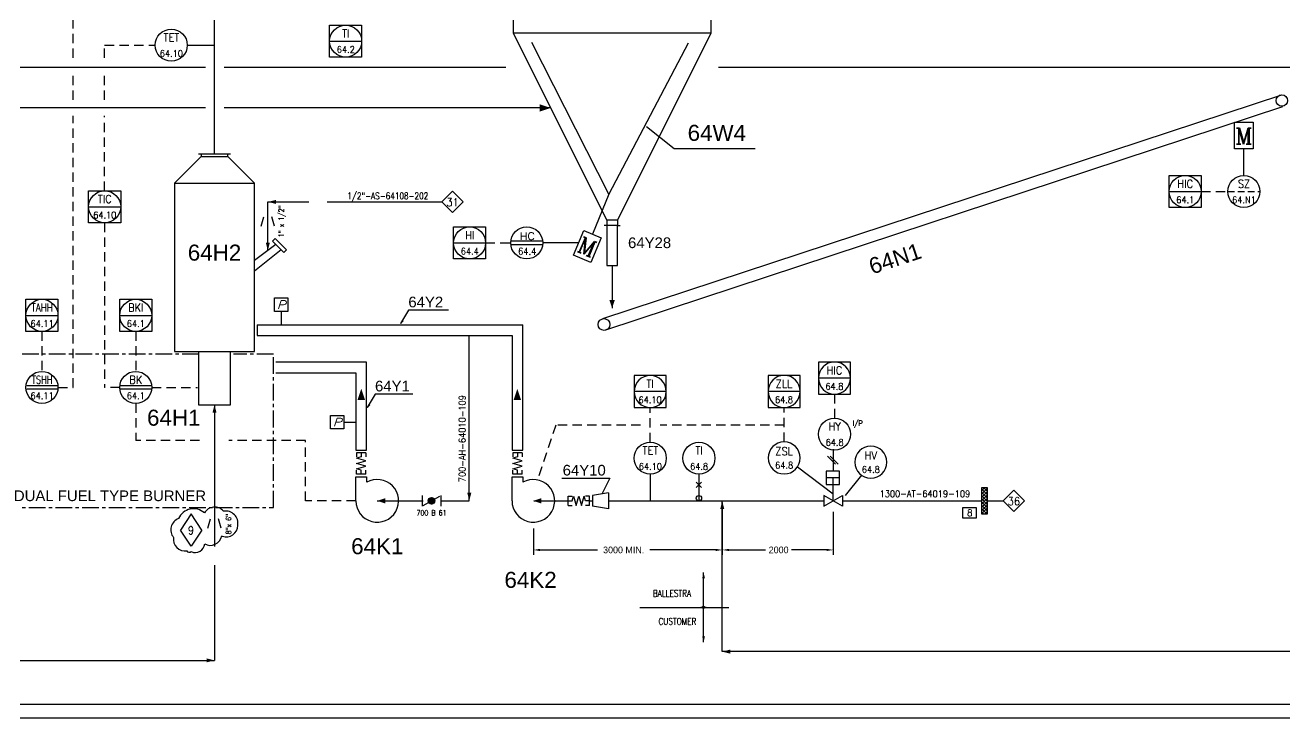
# Model space of a CAD drawing. Extents: x -3 to 112, y 0 to 62.
# Drawn here: x 22.17 to 69.38, y 0 to 25.95 of the extents above; entities that cross this region are included whole.
import ezdxf
from ezdxf.enums import TextEntityAlignment as Align

# ---------------------------------------------------------------- set-up
doc = ezdxf.new("R2010")
doc.units = 0
doc.header["$LTSCALE"] = 0.5
doc.header["$MEASUREMENT"] = 0
for name, pattern in [('CENTER', [2, 1.25, -0.25, 0.25, -0.25]), ('DASHED', [0.75, 0.5, -0.25]), ('TRATT2', [1.1, 0.7, -0.4])]:
    doc.linetypes.add(name, pattern=pattern)
doc.layers.get('0').update_dxf_attribs({"linetype": 'CONTINUOUS'})
for name, color, linetype in [('GREEN', 92, 'CONTINUOUS'), ('NUVOLA', 6, 'CONTINUOUS'), ('RED', 1, 'CONTINUOUS'), ('S', 7, 'CONTINUOUS'), ('TRATT2', 5, 'TRATT2'), ('Y', 92, 'CONTINUOUS')]:
    doc.layers.add(name, color=color, linetype=linetype)
doc.styles.add('A4', font='arial.ttf', dxfattribs={"height": 0.4})
doc.styles.add('A6', font='arial.ttf', dxfattribs={"height": 0.6})
doc.styles.add('C25', font='COMPLEX', dxfattribs={"width": 0.8, "height": 0.25})
doc.styles.add('C6', font='COMPLEX', dxfattribs={"height": 0.6})
doc.styles.add('S', font='ITALIC', dxfattribs={"height": 6})
doc.styles.add('S2', font='SIMPLEX', dxfattribs={"height": 0.2})
doc.styles.add('S25', font='SIMPLEX', dxfattribs={"width": 0.9, "height": 0.25})
doc.styles.add('S25S', font='SIMPLEX', dxfattribs={"width": 0.7, "height": 0.25})
doc.styles.add('S2S', font='SIMPLEX', dxfattribs={"width": 0.7, "height": 0.2})
doc.styles.add('S3', font='SIMPLEX', dxfattribs={"width": 0.9, "height": 0.3})

# ---------------------------------------------------------------- blocks, each defined once
blk = doc.blocks.new('FRECCIA', base_point=(57, 5))
blk.add_solid([(57, 5), (57.3, 5.1), (57.3, 4.9)])
blk = doc.blocks.new('FLESS', base_point=(69, 41))
at = {"layer": 'S'}
for p, q in [((69, 40.825), (69, 41.175)), ((69, 41.175), (69.15, 41.175)), ((69.15, 41), (69.2, 41.175)), ((69.2, 41.175), (69.3, 40.825)), ((69.3, 40.825), (69.4, 41.175)), ((69.4, 41.175), (69.5, 40.825)), ((69.5, 40.825), (69.6, 41.175)), ((69.65, 41), (69.6, 41.175)), ((69.8, 41.175), (69.65, 41.175)), ((69.8, 40.825), (69.8, 41.175)), ((69, 41), (69.15, 41)), ((69, 40.825), (69.15, 40.825)), ((69.8, 41), (69.65, 41)), ((69.8, 40.825), (69.65, 40.825))]:
    blk.add_line(p, q, dxfattribs=at)
blk = doc.blocks.new('PRESA', base_point=(1.75, 0.1))
for p, q in [((1.5, 0.1), (1.5, 0.6)), ((1.5, 0.6), (2, 0.6)), ((2, 0.6), (2, 0.1)), ((2, 0.1), (1.5, 0.1))]:
    blk.add_line(p, q)
at = {"style": 'S', "width": 1.2}
blk.add_attdef('1', text='', height=0.3, dxfattribs=at).set_placement((1.75, 0.2), align=Align.CENTER)
blk = doc.blocks.new('FRECC2', base_point=(12.8, 38.2))
at = {"layer": 'RED'}
blk.add_solid([(12.8, 38.2), (13.22, 38.34), (13.22, 38.06)], dxfattribs=at)
blk = doc.blocks.new('FRECC1', base_point=(9, 14.25))
blk.add_solid([(9, 14.25), (9.3, 14.325), (9.3, 14.175)])
blk = doc.blocks.new('NOMEN', base_point=(35, 22))
for p, q in [((35, 22.8), (34.6, 22.4)), ((35.4, 22.4), (35, 22.8)), ((34.6, 22.4), (35, 22)), ((35, 22), (35.4, 22.4))]:
    blk.add_line(p, q)
at = {"style": 'S3', "width": 0.9}
blk.add_attdef('1', text='', height=0.3, dxfattribs=at).set_placement((35, 22.236), align=Align.CENTER)
blk = doc.blocks.new('MOTOR', base_point=(11.35, 51))
for p, q in [((11, 52), (11.7, 52)), ((11, 51), (11, 52)), ((11.7, 52), (11.7, 51)), ((11.7, 51), (11, 51))]:
    blk.add_line(p, q)
at = {"style": 'C6'}
blk.add_text('M', height=0.6, dxfattribs=at).set_placement((11.351, 51.18), align=Align.CENTER)
blk = doc.blocks.new('*X19')
for p, q in [((34.5, 47.864), (34.636, 48)), ((34.5, 47.988), (34.512, 48)), ((34.613, 47.8), (34.5, 47.913)), ((34.737, 47.8), (34.537, 48)), ((34.559, 47.8), (34.759, 48)), ((34.861, 47.8), (34.661, 48)), ((34.683, 47.8), (34.883, 48)), ((34.985, 47.8), (34.785, 48)), ((34.807, 47.8), (35.007, 48)), ((35.108, 47.8), (34.908, 48)), ((34.931, 47.8), (35.131, 48)), ((35.232, 47.8), (35.032, 48)), ((35.054, 47.8), (35.254, 48)), ((35.356, 47.8), (35.156, 48)), ((35.178, 47.8), (35.378, 48)), ((35.48, 47.8), (35.28, 48)), ((35.302, 47.8), (35.5, 47.998)), ((35.5, 47.903), (35.403, 48)), ((35.426, 47.8), (35.5, 47.874))]:
    blk.add_line(p, q)
blk = doc.blocks.new('RETE', base_point=(70, 41))
at = {"layer": 'S'}
for p, q in [((69.5, 41), (69.5, 41.2)), ((69.5, 41.2), (70.5, 41.2)), ((70.5, 41.2), (70.5, 41)), ((70.5, 41), (69.5, 41))]:
    blk.add_line(p, q, dxfattribs=at)
blk.add_blockref('*X19', (35, -6.8), dxfattribs=at)
blk = doc.blocks.new('STRUM0', base_point=(31.9, 0.95))
blk.add_circle((31.9, 0.95), 0.6)
at = {"style": 'S3', "width": 0.9}
blk.add_attdef('2', text='', height=0.3, dxfattribs=at).set_placement((31.905, 1.089), align=Align.CENTER)
at = {"layer": 'S', "style": 'S25', "width": 0.9}
blk.add_attdef('1', text='', height=0.25, dxfattribs=at).set_placement((31.905, 0.514), align=Align.CENTER)
blk = doc.blocks.new('X', base_point=(14, 48))
for p, q in [((14.1, 47.9), (13.9, 48.1)), ((14.1, 48.1), (13.9, 47.9))]:
    blk.add_line(p, q)
blk = doc.blocks.new('STRUMC')
blk.add_line((-0.6, 0), (0.6, 0))
blk.add_lwpolyline([(-0.6, 0.6), (0.6, 0.6), (0.6, -0.6), (-0.6, -0.6), (-0.6, 0.6)])
blk.add_circle((0, 0), 0.6)
at = {"style": 'S2'}
for tag, p in [('3', (0.8, 0.4)), ('4', (0.8, 0.1))]:
    blk.add_attdef(tag, p, '', height=0.2, dxfattribs=at)
at = {"style": 'S3', "width": 0.9}
blk.add_attdef('2', text='', height=0.3, dxfattribs=at).set_placement((0.005, 0.139), align=Align.CENTER)
at = {"layer": 'S', "style": 'S25', "width": 0.9}
blk.add_attdef('1', text='', height=0.25, dxfattribs=at).set_placement((0.005, -0.436), align=Align.CENTER)
blk = doc.blocks.new('LINEA', base_point=(21, 32))
at = {"layer": 'S', "style": 'S25', "width": 0.9}
blk.add_attdef('LINE', (21, 32.14), '', height=0.25, dxfattribs=at)
blk = doc.blocks.new('QUA-LOC')
for p, q in [((-0.566, 0.076), (0.578, 0.076)), ((-0.566, -0.056), (0.578, -0.056))]:
    blk.add_line(p, q)
blk.add_circle((0, 0), 0.6)
at = {"width": 0.9}
for tag, height, style, p in [('SIGLA', 0.3, 'S3', (0.005, 0.139)), ('NUMERO', 0.25, 'S25', (0.005, -0.436))]:
    blk.add_attdef(tag, text='', height=height, dxfattribs=dict(at, style=style)).set_placement(p, align=Align.CENTER)
blk = doc.blocks.new('COMPUTER')
blk.add_line((-0.6, 0), (0.6, 0))
blk.add_lwpolyline([(-0.6, 0.6), (0.6, 0.6), (0.6, -0.6), (-0.6, -0.6), (-0.6, 0.6)])
blk.add_circle((0, 0), 0.6)
at = {"style": 'S2'}
for tag, p in [('3', (0.8, 0.4)), ('4', (0.8, 0.1))]:
    blk.add_attdef(tag, p, '', height=0.2, dxfattribs=at)
at = {"width": 0.9}
for tag, height, style, p in [('SIGLA', 0.3, 'S3', (0.005, 0.139)), ('NUMERO', 0.25, 'S25', (0.005, -0.436))]:
    blk.add_attdef(tag, text='', height=height, dxfattribs=dict(at, style=style)).set_placement(p, align=Align.CENTER)
blk = doc.blocks.new('STRUM', base_point=(33, 38))
blk.add_circle((33, 38), 0.6)
at = {"width": 0.9}
for tag, height, style, p in [('2', 0.3, 'S3', (33, 38.1)), ('1', 0.25, 'S25', (33, 37.6))]:
    blk.add_attdef(tag, text='', height=height, dxfattribs=dict(at, style=style)).set_placement(p, align=Align.CENTER)
blk = doc.blocks.new('PY')
blk.add_circle((0, 0), 0.6)
at = {"style": 'S2S', "width": 0.7}
blk.add_text('I/P', height=0.2, dxfattribs=at).set_placement((0.68, 0.308))
at = {"width": 0.9}
for tag, height, style, p in [('SIGLA', 0.3, 'S3', (0.005, 0.139)), ('NUMERO', 0.25, 'S25', (0.005, -0.436))]:
    blk.add_attdef(tag, text='', height=height, dxfattribs=dict(at, style=style)).set_placement(p, align=Align.CENTER)
blk = doc.blocks.new('K', base_point=(1.6, 2.4))
for p, q in [((1.6, 2.6), (1.6, 2.2)), ((1.6, 2.2), (2.3, 2.6)), ((2.3, 2.2), (1.6, 2.6)), ((2.3, 2.6), (2.3, 2.2))]:
    blk.add_line(p, q)
blk = doc.blocks.new('COMPNEU', base_point=(32.45, 18.2))
for p, q in [((32.6, 18.35), (32.3, 18.05)), ((32.7, 18.35), (32.4, 18.05))]:
    blk.add_line(p, q)
blk = doc.blocks.new('RIDSP', base_point=(70, 41))
at = {"layer": 'S'}
for p, q in [((70.6, 41.3), (70, 41.2)), ((70, 41.2), (70, 40.8)), ((70.6, 41.3), (70.6, 40.7)), ((70.6, 40.7), (70, 40.8))]:
    blk.add_line(p, q, dxfattribs=at)
blk = doc.blocks.new('RID')
for p, q in [((-0.364, 0.248), (-0.014, 0.148)), ((-0.364, -0.252), (-0.014, -0.152))]:
    blk.add_line(p, q)
at = {"style": 'S2', "width": 0.7}
for p in [(-0.178, 0.398), (-0.178, -0.602)]:
    blk.add_attdef('RID', text='', height=0.2, dxfattribs=at).set_placement(p, align=Align.CENTER)
blk = doc.blocks.new('QUA-LOC-FIT')
for p, q in [((-0.595, 0.076), (0.595, 0.076)), ((-0.597, -0.056), (0.597, -0.056))]:
    blk.add_line(p, q)
blk.add_circle((0, 0), 0.6)
for tag, height, style, width, p, p2 in [('SIGLA', 0.28, 'S3', 0.9, (-0.472, 0.111), (0.512, 0.111)), ('NUMERO', 0.26, 'S25', 0.642009, (-0.477, -0.366), (0.509, -0.366))]:
    blk.add_attdef(tag, text='', height=height, dxfattribs=dict(style=style, width=width)).set_placement(p, p2, align=Align.FIT)
blk = doc.blocks.new('*X15')
for p, q in [((12.778, 29.501), (12.903, 29.626)), ((12.782, 29.47), (12.934, 29.622)), ((12.786, 29.544), (12.86, 29.618)), ((12.792, 29.444), (12.96, 29.612)), ((12.806, 29.423), (12.981, 29.598)), ((12.823, 29.405), (12.999, 29.581)), ((12.844, 29.391), (13.013, 29.56)), ((12.87, 29.38), (13.023, 29.534)), ((12.9, 29.376), (13.028, 29.504)), ((12.942, 29.382), (13.022, 29.462))]:
    blk.add_line(p, q)
blk = doc.blocks.new('B', base_point=(12.55, 29.5))
for p, q in [((12.55, 29.7), (12.55, 29.3)), ((12.591, 29.322), (13.215, 29.68)), ((13.25, 29.7), (13.25, 29.3))]:
    blk.add_line(p, q)
blk.add_circle((12.903, 29.501), 0.125)
blk.add_blockref('*X15', (0, 0))
at = {"layer": 'S', "style": 'S2', "width": 0.7}
blk.add_attdef('B', text='', height=0.2, dxfattribs=at).set_placement((12.9, 29.807), align=Align.CENTER)
blk = doc.blocks.new('FRECC4')
blk.add_solid([(0, 0), (0.21, 0.0525), (0.21, -0.0525)])
blk = doc.blocks.new('camblinea')
for p, q in [((-1.3, 0), (1.3, 0)), ((0, -0.1), (0, 0.1))]:
    blk.add_line(p, q)
at = {"layer": 'S'}
blk.add_line((0, 0), (0, -0.1), dxfattribs=at)
blk.add_circle((0, 0), 0.0397, dxfattribs=at)
blk.add_blockref('FRECC4', (-1.3, 0))
at = {"rotation": 180}
blk.add_blockref('FRECC4', (1.3, 0), dxfattribs=at)
at = {"layer": 'S', "style": 'S25S', "width": 0.7}
blk.add_attdef('1', text='', height=0.25, dxfattribs=at).set_placement((-0.2, 0.1), align=Align.RIGHT)
blk.add_attdef('2', (0.2, 0.1), '', height=0.25, dxfattribs=at)
blk = doc.blocks.new('RETRO-Q')
at = {"linetype": 'DASHED'}
blk.add_line((-0.6, 0), (0.6, 0), dxfattribs=at)
blk.add_circle((0, 0), 0.6)
at = {"width": 0.9}
for tag, height, style, p in [('SIGLA', 0.3, 'S3', (0.005, 0.139)), ('NUMERO', 0.25, 'S25', (0.005, -0.436))]:
    blk.add_attdef(tag, text='', height=height, dxfattribs=dict(at, style=style)).set_placement(p, align=Align.CENTER)
blk = doc.blocks.new('LOCALE')
blk.add_circle((0, 0), 0.6)
at = {"width": 0.9}
for tag, height, style, p in [('SIGLA', 0.3, 'S3', (0.005, 0.139)), ('NUMERO', 0.25, 'S25', (0.005, -0.436))]:
    blk.add_attdef(tag, text='', height=height, dxfattribs=dict(at, style=style)).set_placement(p, align=Align.CENTER)
blk = doc.blocks.new('RID1')
for p, q in [((0.35, 0.25), (0, 0.15)), ((0.35, -0.25), (0, -0.15))]:
    blk.add_line(p, q)
at = {"style": 'S2', "width": 0.7}
for p in [(0.2, 0.4), (0.2, -0.6)]:
    blk.add_attdef('RID', text='', height=0.2, dxfattribs=at).set_placement(p, align=Align.CENTER)
blk = doc.blocks.new('REV')
at = {"layer": 'GREEN'}
for p, q in [((0, 0.6), (-0.4, 0)), ((0.4, 0), (0, 0.6)), ((0, -0.6), (-0.4, 0)), ((0.4, 0), (0, -0.6))]:
    blk.add_line(p, q, dxfattribs=at)
at = {"layer": 'Y', "color": 7, "style": 'S3', "width": 0.9}
blk.add_attdef('REV', text='', height=0.3, dxfattribs=at).set_placement((0, -0.162), align=Align.CENTER)

msp = doc.modelspace()

# ---------------------------------------------------------------- linework, layer by layer
for p, q in [((28.247, 25.204), (29.268, 25.204)), ((44.049, 19.617), (41.162, 25.305)), ((47.017, 25.275), (44.049, 19.617)), ((45.457, 22.15), (46.491, 21.328)), ((46.491, 21.328), (49.534, 21.328)), ((67.845, 20.317), (67.845, 21.317)), ((44.049, 19.617), (43.433, 18.117)), ((31.268, 17.502), (31.268, 19.329)), ((31.268, 19.329), (32.798, 19.329)), ((33.494, 19.329), (37.79, 19.329)), ((42.916, 17.792), (41.569, 17.792)), ((31.768, 15.229), (31.768, 14.729)), ((38.818, 8.129), (38.818, 14.329)), ((29.268, 11.729), (29.268, 6.415)), ((34.118, 11.079), (34.568, 11.079)), ((52.459, 10.061), (52.459, 9.229)), ((45.599, 9.13), (45.599, 8.129)), ((47.424, 9.13), (47.424, 8.129)), ((51.115, 9.403), (52.455, 8.388)), ((52.69, 8.996), (52.193, 8.996)), ((52.455, 8.129), (52.455, 8.996)), ((53.522, 9.087), (52.905, 8.329)), ((35.368, 8.129), (37.091, 8.129)), ((37.75, 8.129), (38.818, 8.129)), ((41.233, 8.129), (42.533, 8.129)), ((43.333, 8.129), (43.433, 8.129)), ((44.033, 8.129), (52.105, 8.129)), ((48.297, 2.479), (48.297, 8.129)), ((48.297, 8.067), (48.297, 6.109)), ((52.805, 8.129), (58.026, 8.129)), ((58.226, 8.129), (58.826, 8.129)), ((52.455, 7.719), (52.455, 6.109)), ((41.218, 7.088), (41.218, 6.109)), ((41.468, 6.289), (43.617, 6.289)), ((48.047, 6.289), (45.589, 6.289)), ((48.297, 6.352), (48.297, 6.469)), ((48.547, 6.289), (49.924, 6.289)), ((52.205, 6.289), (50.895, 6.289)), ((29.268, 5.715), (29.268, 2.152)), ((45.209, 4.138), (48.547, 4.138)), ((83.377, 2.479), (48.297, 2.479)), ((1.7, 2.152), (29.268, 2.152)), ((-3.4, 0), (111.777, 0))]:
    msp.add_line(p, q)
msp.add_lwpolyline([(42.283, 8.979), (44.083, 8.979), (43.783, 8.379)])
msp.add_circle((47.424, 8.229), 0.1)
for points in [[(41.468, 6.331), (41.468, 6.248), (41.218, 6.289)], [(48.047, 6.331), (48.047, 6.248), (48.297, 6.289)], [(48.547, 6.331), (48.547, 6.248), (48.297, 6.289)], [(52.205, 6.331), (52.205, 6.248), (52.455, 6.289)]]:
    msp.add_solid(points)
at = {"layer": 'GREEN'}
for p, q in [((40.468, 25.65), (40.468, 26.65)), ((47.868, 26.65), (47.868, 25.65)), ((47.868, 25.65), (40.468, 25.65)), ((43.968, 18.65), (40.468, 25.65)), ((47.868, 25.65), (44.368, 18.65)), ((43.817, 14.959), (69.27, 23.339)), ((43.934, 14.53), (69.302, 22.91)), ((28.768, 21.029), (27.768, 20.029)), ((28.668, 21.129), (29.868, 21.129)), ((28.768, 21.129), (28.768, 21.029)), ((28.768, 21.029), (29.768, 21.029)), ((29.768, 21.029), (29.768, 21.129)), ((30.768, 20.029), (29.768, 21.029)), ((27.768, 20.029), (30.768, 20.029)), ((27.768, 20.029), (27.768, 13.729)), ((30.768, 13.729), (30.768, 20.029)), ((43.968, 18.45), (43.868, 18.45)), ((44.368, 18.65), (43.968, 18.65)), ((43.968, 18.65), (43.968, 18.45)), ((44.368, 18.45), (43.968, 18.45)), ((43.968, 18.45), (43.968, 16.95)), ((44.368, 18.65), (44.368, 18.45)), ((44.368, 18.45), (44.468, 18.45)), ((44.368, 16.95), (44.368, 18.45)), ((31.444, 17.853), (31.544, 17.953)), ((31.544, 17.953), (31.968, 17.529)), ((31.568, 17.729), (30.768, 17.129)), ((31.768, 17.529), (30.768, 16.729)), ((31.868, 17.429), (31.444, 17.853)), ((31.868, 17.429), (31.968, 17.529)), ((43.968, 16.95), (44.368, 16.95)), ((30.868, 14.729), (30.868, 14.329)), ((30.868, 14.729), (40.818, 14.729)), ((40.818, 10.029), (40.818, 14.729)), ((30.868, 14.329), (40.418, 14.329)), ((40.418, 14.329), (40.418, 10.029)), ((27.768, 13.729), (30.768, 13.729)), ((28.668, 13.729), (28.668, 11.729)), ((29.868, 11.729), (29.868, 13.729)), ((34.968, 13.329), (31.568, 13.329)), ((34.968, 10.029), (34.968, 13.329)), ((31.568, 12.929), (34.568, 12.929)), ((34.568, 12.929), (34.568, 10.029)), ((28.668, 11.729), (29.868, 11.729)), ((34.568, 10.029), (34.968, 10.029)), ((40.418, 10.029), (40.818, 10.029)), ((34.568, 9.029), (34.968, 9.029)), ((34.568, 8.129), (34.568, 9.029)), ((34.968, 9.029), (34.968, 8.829)), ((40.418, 8.129), (40.418, 9.029)), ((40.418, 9.029), (40.818, 9.029)), ((40.818, 9.029), (40.818, 8.829))]:
    msp.add_line(p, q, dxfattribs=at)
for points in [[(38.033, 15.279), (36.533, 15.279), (36.233, 14.779), (36.333, 14.879)], [(36.7, 12.129), (35.283, 12.129), (34.983, 11.629), (35.083, 11.729)]]:
    msp.add_lwpolyline(points, dxfattribs=at)
for centre, radius in [((69.269, 23.126), 0.214), ((43.866, 14.736), 0.222)]:
    msp.add_circle(centre, radius, dxfattribs=at)
for centre in [(35.368, 8.129), (41.218, 8.129)]:
    msp.add_arc(centre, 0.8, 180, 119.7449, dxfattribs=at)
at = {"layer": 'NUVOLA'}
msp.add_lwpolyline([(27.922, 7.463, 0.520567), (27.733, 6.757, 0.520567), (28.229, 6.261, 0.520567), (28.394, 6.225, 0.520567), (28.902, 6.518, 0.520567), (29.537, 6.814, 0.520567), (29.563, 6.803, 0.520567), (30.14, 7.207, 0.520567), (29.609, 7.738, 0.520567), (28.891, 7.675, 0.520567)], format="xyb", close=True, dxfattribs=at)
at = {"layer": 'RED'}
for p, q in [((29.268, 21.129), (29.268, 34.85)), ((28.933, 24.36), (1.7, 24.36)), ((40.187, 24.36), (29.633, 24.36)), ((70.421, 24.36), (48.157, 24.36)), ((28.933, 22.851), (1.7, 22.851)), ((41.868, 22.851), (29.633, 22.851)), ((44.168, 16.95), (44.168, 15.35)), ((111.277, 0.5), (-2.9, 0.5))]:
    msp.add_line(p, q, dxfattribs=at)
at = {"layer": 'RED', "linetype": 'CENTER'}
msp.add_lwpolyline([(28.683, 13.629), (21.313, 13.629), (21.313, 7.883), (31.483, 7.883), (31.483, 13.629), (29.983, 13.629)], dxfattribs=at)
at = {"layer": 'S'}
for p, q in [((57.314, 7.883), (57.814, 7.883)), ((57.314, 7.483), (57.314, 7.883)), ((57.814, 7.883), (57.814, 7.483)), ((57.814, 7.483), (57.314, 7.483))]:
    msp.add_line(p, q, dxfattribs=at)
at = {"layer": 'TRATT2'}
for p, q in [((23.965, 24.724), (23.965, 28.117)), ((25.151, 25.204), (27.047, 25.204)), ((25.151, 24.724), (25.151, 25.204)), ((23.965, 23.156), (23.965, 24.065)), ((25.151, 23.156), (25.151, 24.065)), ((23.965, 12.379), (23.965, 22.557)), ((25.151, 19.748), (25.151, 22.557)), ((66.245, 19.717), (67.245, 19.717)), ((25.151, 18.548), (25.151, 12.379)), ((39.43, 17.792), (40.369, 17.792)), ((22.802, 14.479), (22.802, 12.979)), ((26.314, 14.479), (26.314, 12.979)), ((23.402, 12.379), (23.965, 12.379)), ((25.714, 12.379), (25.151, 12.379)), ((26.914, 12.379), (28.633, 12.379)), ((52.505, 12.129), (52.505, 11.229)), ((26.314, 11.779), (26.314, 10.388)), ((45.599, 10.33), (45.599, 11.623)), ((50.616, 10.336), (50.616, 11.629)), ((42.058, 10.968), (41.371, 8.914)), ((45.236, 10.968), (42.058, 10.968)), ((50.616, 10.968), (45.973, 10.968)), ((28.709, 10.388), (26.314, 10.388)), ((32.683, 10.388), (29.806, 10.388)), ((32.683, 8.129), (32.683, 10.388)), ((34.568, 8.129), (32.683, 8.129))]:
    msp.add_line(p, q, dxfattribs=at)

# ---------------------------------------------------------------- block references
for name, p, values in [('LOCALE', (27.647, 25.204), {'SIGLA': 'TET', 'NUMERO': '64.10'}), ('STRUMC', (34.183, 25.35), {'2': 'TI', '1': '64.2'}), ('STRUMC', (65.645, 19.717), {'2': 'HIC', '1': '64.1'}), ('RETRO-Q', (67.845, 19.717), {'SIGLA': 'SZ', 'NUMERO': '64.N1'}), ('STRUMC', (25.151, 19.148), {'2': 'TIC', '1': '64.10'}), ('NOMEN', (38.19, 18.929), {'1': '31'}), ('COMPUTER', (38.83, 17.792), {'SIGLA': 'HI', 'NUMERO': '64.4'}), ('COMPUTER', (26.314, 15.079), {'SIGLA': 'BKI', 'NUMERO': '64.1'}), ('PRESA', (31.768, 15.229), {'1': 'P'}), ('QUA-LOC', (26.314, 12.379), {'SIGLA': 'BK', 'NUMERO': '64.1'}), ('PRESA', (33.868, 10.829), {'1': 'P'}), ('PY', (52.505, 10.629), {'SIGLA': 'HY', 'NUMERO': '64.8'}), ('STRUM0', (45.599, 9.73), {'2': 'TET', '1': '64.10'}), ('STRUM0', (47.424, 9.73), {'2': 'TI', '1': '64.8'}), ('NOMEN', (59.226, 7.729), {'1': '36'}), ('REV', (28.388, 7.036), {'REV': '9'})]:
    msp.add_blockref(name, p).add_auto_attribs(values)
for name, p, rotation in [('FRECC2', (41.868, 22.851), 180), ('MOTOR', (43.045, 17.196), 337.1252294704277), ('FRECC1', (31.267, 17.502), 90), ('FRECC2', (34.768, 12.329), 270), ('FRECC2', (40.618, 12.329), 270), ('FRECC1', (29.268, 11.729), 270), ('RETE', (58.026, 8.129), 270), ('FRECC1', (38.818, 8.129), 90), ('FRECC1', (48.297, 8.129), 270), ('FRECC1', (29.268, 2.152), 179.9999999999999)]:
    msp.add_blockref(name, p, dxfattribs=dict(rotation=rotation))
for name, p in [('FRECC1', (31.268, 19.329)), ('X', (47.424, 8.73)), ('RIDSP', (43.433, 8.129)), ('K', (52.105, 8.129)), ('FRECC1', (48.297, 2.479))]:
    msp.add_blockref(name, p)
ref = msp.add_blockref('RID', (31.268, 18.779), dxfattribs=dict(rotation=90))
ref.add_attrib('RID', '1" x 1/2"', dxfattribs={"height": 0.2, "rotation": 90, "style": 'S2', "width": 0.7}).set_placement((31.871, 18.601), align=Align.CENTER)
ref = msp.add_blockref('QUA-LOC-FIT', (40.969, 17.792))
ref.add_attrib('SIGLA', ' HC ', dxfattribs={"height": 0.28, "style": 'S3', "width": 0.911111}).set_placement((40.497, 17.904), (41.481, 17.904), align=Align.FIT)
ref.add_attrib('NUMERO', ' 64.4 ', dxfattribs={"height": 0.26, "style": 'S25', "width": 0.737121}).set_placement((40.493, 17.352), (41.479, 17.352), align=Align.FIT)
ref = msp.add_blockref('COMPUTER', (22.802, 15.079))
ref.add_attrib('SIGLA', 'TAHH', dxfattribs={"height": 0.3, "style": 'S3', "width": 0.8}).set_placement((22.807, 15.218), align=Align.CENTER)
ref.add_attrib('NUMERO', '64.11', dxfattribs={"height": 0.25, "style": 'S25', "width": 0.9}).set_placement((22.807, 14.643), align=Align.CENTER)
ref = msp.add_blockref('COMPUTER', (52.505, 12.729), dxfattribs=dict(xscale=-1))
ref.add_attrib('SIGLA', 'HIC', dxfattribs={"height": 0.3, "style": 'S3', "width": 0.9}).set_placement((52.5, 12.868), align=Align.CENTER)
ref.add_attrib('NUMERO', '64.8', dxfattribs={"height": 0.25, "style": 'S25', "width": 0.9}).set_placement((52.5, 12.293), align=Align.CENTER)
ref = msp.add_blockref('QUA-LOC', (22.802, 12.379))
ref.add_attrib('SIGLA', 'TSHH', dxfattribs={"height": 0.3, "style": 'S3', "width": 0.75}).set_placement((22.807, 12.518), align=Align.CENTER)
ref.add_attrib('NUMERO', '64.11', dxfattribs={"height": 0.25, "style": 'S25', "width": 0.9}).set_placement((22.807, 11.943), align=Align.CENTER)
ref = msp.add_blockref('STRUMC', (45.599, 12.223), dxfattribs=dict(xscale=-1))
ref.add_attrib('2', 'TI', dxfattribs={"height": 0.3, "style": 'S3', "width": 0.9}).set_placement((45.594, 12.362), align=Align.CENTER)
ref.add_attrib('1', '64.10', dxfattribs={"layer": 'S', "height": 0.25, "style": 'S25', "width": 0.9}).set_placement((45.594, 11.787), align=Align.CENTER)
ref = msp.add_blockref('STRUMC', (50.616, 12.229), dxfattribs=dict(xscale=-1))
ref.add_attrib('2', 'ZLL', dxfattribs={"height": 0.3, "style": 'S3', "width": 0.9}).set_placement((50.611, 12.368), align=Align.CENTER)
ref.add_attrib('1', '64.8', dxfattribs={"layer": 'S', "height": 0.25, "style": 'S25', "width": 0.9}).set_placement((50.611, 11.793), align=Align.CENTER)
at = {"rotation": 90}
msp.add_blockref('LINEA', (38.818, 8.829), dxfattribs=at).add_auto_attribs({'LINE': '700-AH-64010-109 '})
ref = msp.add_blockref('STRUM', (50.616, 9.736), dxfattribs=dict(xscale=-1))
ref.add_attrib('2', 'ZSL', dxfattribs={"height": 0.3, "style": 'S3', "width": 0.9}).set_placement((50.616, 9.836), align=Align.CENTER)
ref.add_attrib('1', '64.8', dxfattribs={"layer": 'S', "height": 0.25, "style": 'S25', "width": 0.9}).set_placement((50.616, 9.336), align=Align.CENTER)
ref = msp.add_blockref('STRUM', (53.866, 9.579), dxfattribs=dict(xscale=-1))
ref.add_attrib('2', 'HV', dxfattribs={"height": 0.3, "style": 'S3', "width": 0.9}).set_placement((53.866, 9.679), align=Align.CENTER)
ref.add_attrib('1', '64.8', dxfattribs={"layer": 'S', "height": 0.25, "style": 'S25', "width": 0.9}).set_placement((53.866, 9.179), align=Align.CENTER)
at = {"xscale": -1}
for name, p in [('COMPNEU', (52.495, 9.649)), ('PRESA', (52.441, 8.745))]:
    msp.add_blockref(name, p, dxfattribs=at)
ref = msp.add_blockref('B', (37.05, 8.129))
ref.add_attrib('B', '700 B 61', dxfattribs={"layer": 'S', "height": 0.2, "style": 'S2', "width": 0.7}).set_placement((37.4, 7.579), align=Align.CENTER)
ref = msp.add_blockref('RID1', (29.268, 7.457), dxfattribs=dict(rotation=269.9999999999998))
ref.add_attrib('RID', '8"x 6"', dxfattribs={"height": 0.2, "rotation": 90, "style": 'S2', "width": 0.7}).set_placement((29.895, 7.257), align=Align.CENTER)
ref = msp.add_blockref('camblinea', (47.597, 4.138), dxfattribs=dict(rotation=90))
ref.add_attrib('2', 'BALLESTRA', (45.697, 4.538), dxfattribs={"layer": 'S', "height": 0.25, "style": 'C25', "width": 0.8})
ref.add_attrib('1', 'CUSTOMER', dxfattribs={"layer": 'S', "height": 0.25, "style": 'C25', "width": 0.8}).set_placement((47.326, 3.488), align=Align.RIGHT)
at = {"layer": 'GREEN'}
for name, p in [('MOTOR', (67.845, 21.317)), ('FRECCIA', (35.368, 8.129)), ('FRECCIA', (41.218, 8.129))]:
    msp.add_blockref(name, p, dxfattribs=at)
msp.add_blockref('LINEA', (54.195, 8.129), dxfattribs=at).add_auto_attribs({'LINE': '1300-AT-64019-109'})
at = {"layer": 'RED', "rotation": 90}
msp.add_blockref('FRECCIA', (44.168, 15.35), dxfattribs=at)
at = {"layer": 'S', "rotation": 90}
for p in [(34.768, 9.129), (40.618, 9.129)]:
    msp.add_blockref('FLESS', p, dxfattribs=at)
at = {"layer": 'S'}
msp.add_blockref('FLESS', (42.518, 8.129), dxfattribs=at)

# ---------------------------------------------------------------- texts
at = {"char_height": 0.25, "attachment_point": 5}
for s, insert in [('\\A1;3000 MIN.', (44.603, 6.289)), ('\\A1;2000', (50.41, 6.289))]:
    msp.add_mtext(s, dxfattribs=dict(at, insert=insert))
at = {"layer": 'GREEN', "style": 'A4'}
for s, p in [('64Y2', (36.533, 15.379)), ('64Y1', (35.283, 12.229))]:
    msp.add_text(s, height=0.4, dxfattribs=at).set_placement(p)
at = {"layer": 'S'}
for s, style, width, p in [('1/2"-AS-64108-202', 'S25S', 0.8, (34.244, 19.429)), ('8', 'S25', 0.9, (57.478, 7.556))]:
    msp.add_text(s, height=0.25, dxfattribs=dict(at, style=style, width=width)).set_placement(p)
at = {"layer": 'Y'}
for s, height, style, p in [('64W4', 0.6, 'A6', (48.094, 21.616)), ('64H2', 0.6, 'A6', (29.268, 17.129)), ('64H1', 0.6, 'A6', (27.742, 10.944)), ('DUAL FUEL TYPE BURNER', 0.4, 'A4', (25.35, 8.119)), ('64K1', 0.6, 'A6', (35.368, 6.129)), ('64K2', 0.6, 'A6', (41.112, 4.869))]:
    msp.add_text(s, height=height, dxfattribs=dict(at, style=style)).set_placement(p, align=Align.CENTER)
at = {"layer": 'Y', "style": 'A4'}
for s, p in [('64Y28', (44.766, 17.598)), ('64Y10', (42.316, 9.077))]:
    msp.add_text(s, height=0.4, dxfattribs=at).set_placement(p)
at = {"layer": 'Y', "style": 'A6'}
msp.add_text('64N1', height=0.6, rotation=18.3066, dxfattribs=at).set_placement((53.915, 16.608))

doc.saveas('drawing.dxf')
